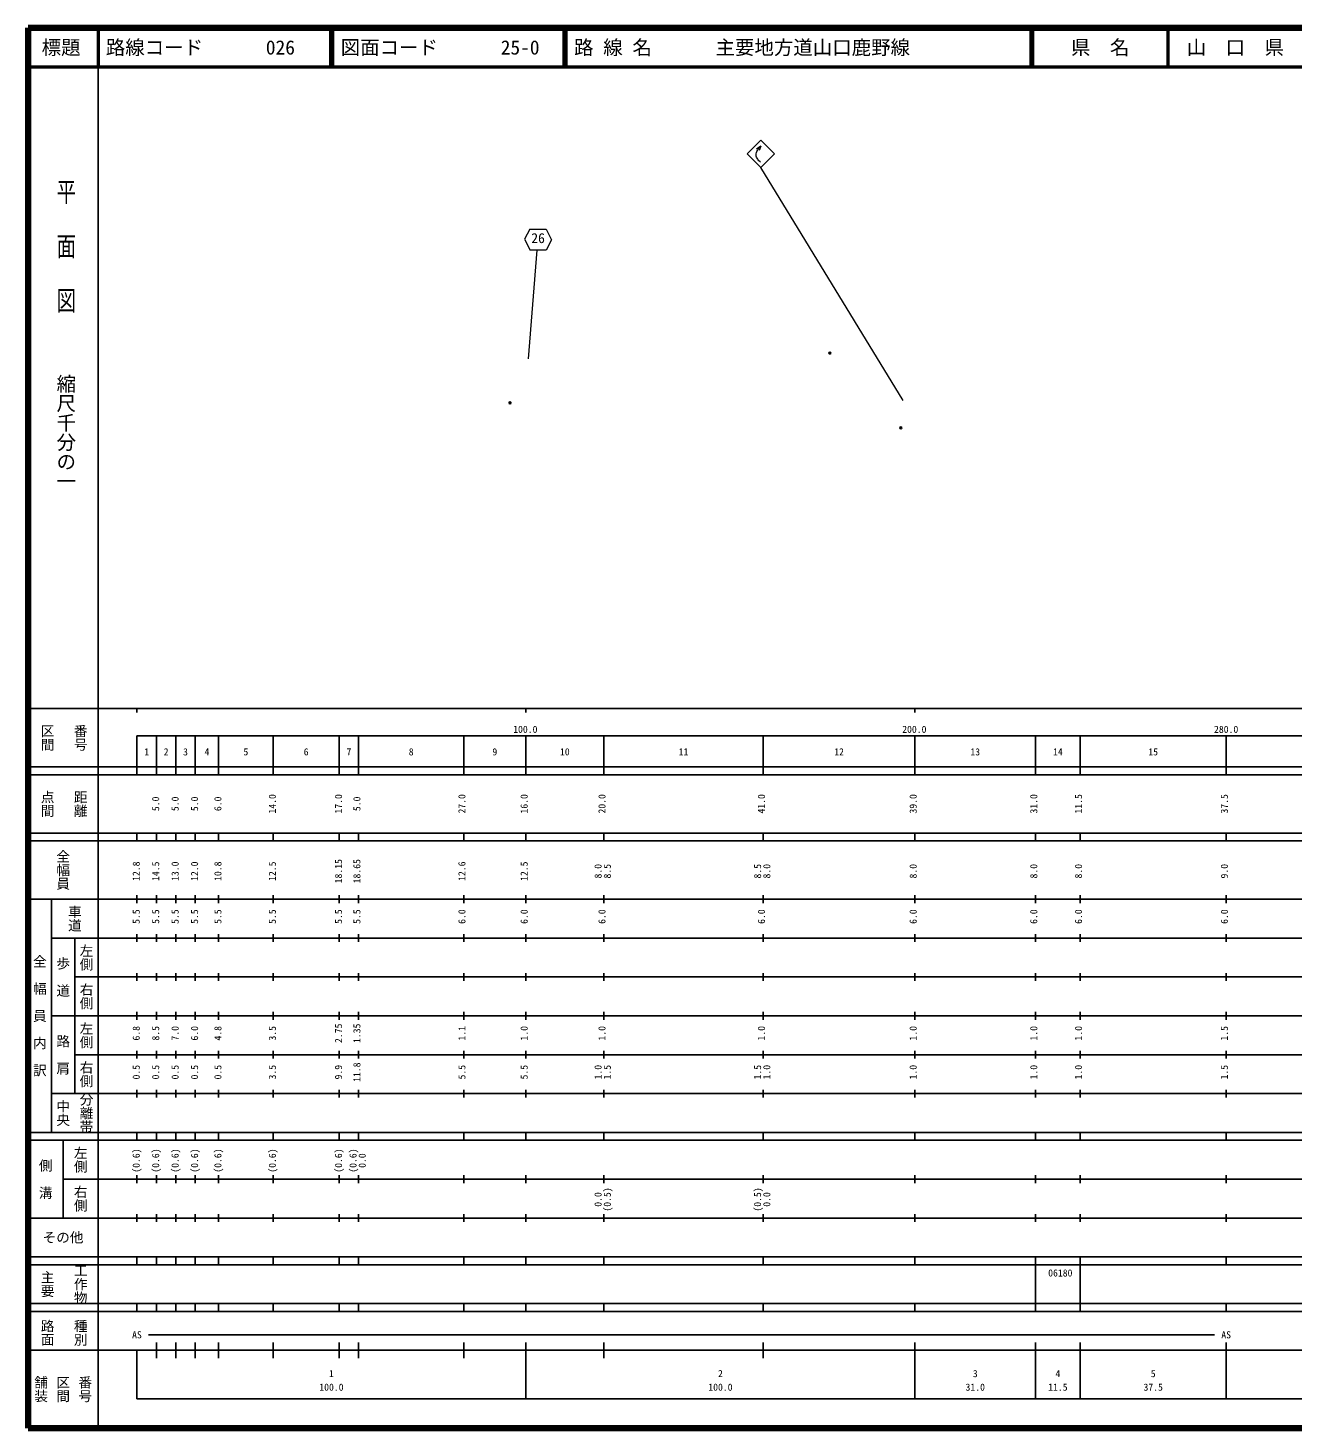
# Model space of a CAD drawing. Units: millimetres on the paper, with parts at other scales. Extents: x 40 to 680, y 20 to 380.
# Drawn here: x 40 to 365.2, y 20 to 380 of the extents above; entities that cross this region are included whole.
import ezdxf
from ezdxf.enums import TextEntityAlignment as Align

# ---------------------------------------------------------------- set-up
doc = ezdxf.new("R2010")
doc.units = ezdxf.units.MM
doc.header["$PDMODE"] = 32
doc.header["$PDSIZE"] = 0.5
doc.layers.add('M-OTRS', color=6, linetype='Continuous')
doc.layers.add('M-TTL-TXT', color=7, linetype='Continuous')
for name, color, linetype, lineweight in [('M-STR-STRC', 7, 'Continuous', 13), ('M-TTL', 2, 'Continuous', 140), ('M-TTL-BAND', 7, 'Continuous', 25), ('M-TTL-LINE', 7, 'Continuous', 50)]:
    doc.layers.add(name, color=color, linetype=linetype, lineweight=lineweight)
doc.styles.add('@ＭＳ ゴシック', font='')
doc.styles.add('ＭＳ ゴシック', font='')
doc.styles.add('ＭＳ 明朝', font='')
doc.styles.get('@ＭＳ ゴシック').set_extended_font_data('@MS Gothic')
doc.styles.get('ＭＳ ゴシック').set_extended_font_data('MS Gothic')
doc.styles.get('ＭＳ 明朝').set_extended_font_data('MS Mincho')

msp = doc.modelspace()

# ---------------------------------------------------------------- linework, layer by layer
at = {"layer": 'M-OTRS'}
for p in [(246.132, 296.423), (163.902, 283.648), (264.346, 277.213)]:
    msp.add_point(p, dxfattribs=at)
at = {"layer": 'M-STR-STRC'}
for p, q in [((224.83, 347.639), (228.365, 351.174)), ((228.394, 349.599), (227.294, 348.866)), ((228.394, 349.599), (227.956, 348.535)), ((228.365, 351.174), (231.901, 347.639)), ((228.365, 344.103), (224.83, 347.639)), ((231.901, 347.639), (228.365, 344.103)), ((265.015, 284.218), (228.365, 344.103)), ((169, 328.293), (167.647, 325.695)), ((169, 328.293), (173.215, 328.293)), ((173.215, 328.293), (174.589, 325.525)), ((167.647, 325.695), (169.053, 322.842)), ((174.589, 325.525), (173.184, 322.842)), ((168.635, 294.953), (170.897, 322.842)), ((173.184, 322.842), (169.053, 322.842))]:
    msp.add_line(p, q, dxfattribs=at)
msp.add_open_spline([(228.323, 345.483), (227.958, 345.799), (227.804, 345.931), (227.578, 346.299), (227.353, 346.665), (227.2, 346.898), (227.187, 347.328), (227.173, 347.819), (227.321, 348.096), (227.542, 348.535), (227.782, 349.01), (227.97, 349.184), (228.394, 349.599)], degree=3, knots=[0, 0, 0, 0, 1, 1, 1, 2, 2, 2, 3, 3, 3, 4, 4, 4, 4], dxfattribs=at)
at = {"layer": 'M-TTL'}
for p, q in [((40, 380), (40, 20)), ((680, 380), (40, 380)), ((40, 20), (680, 20))]:
    msp.add_line(p, q, dxfattribs=at)
at = {"layer": 'M-TTL-BAND'}
for p, q in [((58, 370), (58, 20)), ((40, 205), (579, 205)), ((68, 205), (68, 204)), ((168, 205), (168, 204)), ((268, 205), (268, 204)), ((68, 198), (579, 198)), ((68, 198), (68, 188)), ((73, 188), (73, 198)), ((78, 188), (78, 198)), ((83, 188), (83, 198)), ((89, 188), (89, 198)), ((103, 188), (103, 198)), ((120, 188), (120, 198)), ((125, 188), (125, 198)), ((152, 188), (152, 198)), ((168, 188), (168, 198)), ((188, 188), (188, 198)), ((229, 188), (229, 198)), ((268, 188), (268, 198)), ((299, 188), (299, 198)), ((310.5, 188), (310.5, 198)), ((348, 188), (348, 198)), ((40, 190), (579, 190)), ((40, 188), (579, 188)), ((40, 173), (579, 173)), ((68, 171), (68, 173)), ((73, 171), (73, 173)), ((78, 171), (78, 173)), ((83, 171), (83, 173)), ((89, 171), (89, 173)), ((103, 171), (103, 173)), ((120, 171), (120, 173)), ((125, 171), (125, 173)), ((152, 171), (152, 173)), ((168, 171), (168, 173)), ((188, 171), (188, 173)), ((229, 171), (229, 173)), ((268, 171), (268, 173)), ((299, 171), (299, 173)), ((310.5, 171), (310.5, 173)), ((348, 171), (348, 173)), ((40, 171), (579, 171)), ((40, 156), (579, 156)), ((46, 96), (46, 156)), ((68, 155), (68, 157)), ((73, 155), (73, 157)), ((78, 155), (78, 157)), ((83, 155), (83, 157)), ((89, 155), (89, 157)), ((103, 155), (103, 157)), ((120, 155), (120, 157)), ((125, 155), (125, 157)), ((152, 155), (152, 157)), ((168, 155), (168, 157)), ((188, 155), (188, 157)), ((229, 155), (229, 157)), ((268, 155), (268, 157)), ((299, 155), (299, 157)), ((310.5, 155), (310.5, 157)), ((348, 155), (348, 157)), ((46, 146), (579, 146)), ((52, 146), (52, 106)), ((68, 145), (68, 147)), ((73, 145), (73, 147)), ((78, 145), (78, 147)), ((83, 145), (83, 147)), ((89, 145), (89, 147)), ((103, 145), (103, 147)), ((120, 145), (120, 147)), ((125, 145), (125, 147)), ((152, 145), (152, 147)), ((168, 145), (168, 147)), ((188, 145), (188, 147)), ((229, 145), (229, 147)), ((268, 145), (268, 147)), ((299, 145), (299, 147)), ((310.5, 145), (310.5, 147)), ((348, 145), (348, 147)), ((68, 135), (68, 137)), ((73, 135), (73, 137)), ((78, 135), (78, 137)), ((83, 135), (83, 137)), ((89, 135), (89, 137)), ((103, 135), (103, 137)), ((120, 135), (120, 137)), ((125, 135), (125, 137)), ((152, 135), (152, 137)), ((168, 135), (168, 137)), ((188, 135), (188, 137)), ((229, 135), (229, 137)), ((268, 135), (268, 137)), ((299, 135), (299, 137)), ((310.5, 135), (310.5, 137)), ((348, 135), (348, 137)), ((52, 136), (579, 136)), ((46, 126), (579, 126)), ((68, 125), (68, 127)), ((73, 125), (73, 127)), ((78, 125), (78, 127)), ((83, 125), (83, 127)), ((89, 125), (89, 127)), ((103, 125), (103, 127)), ((120, 125), (120, 127)), ((125, 125), (125, 127)), ((152, 125), (152, 127)), ((168, 125), (168, 127)), ((188, 125), (188, 127)), ((229, 125), (229, 127)), ((268, 125), (268, 127)), ((299, 125), (299, 127)), ((310.5, 125), (310.5, 127)), ((348, 125), (348, 127)), ((52, 116), (579, 116)), ((68, 115), (68, 117)), ((73, 115), (73, 117)), ((78, 115), (78, 117)), ((83, 115), (83, 117)), ((89, 115), (89, 117)), ((103, 115), (103, 117)), ((120, 115), (120, 117)), ((125, 115), (125, 117)), ((152, 115), (152, 117)), ((168, 115), (168, 117)), ((188, 115), (188, 117)), ((229, 115), (229, 117)), ((268, 115), (268, 117)), ((299, 115), (299, 117)), ((310.5, 115), (310.5, 117)), ((348, 115), (348, 117)), ((46, 106), (579, 106)), ((68, 105), (68, 107)), ((73, 105), (73, 107)), ((78, 105), (78, 107)), ((83, 105), (83, 107)), ((89, 105), (89, 107)), ((103, 105), (103, 107)), ((120, 105), (120, 107)), ((125, 105), (125, 107)), ((152, 105), (152, 107)), ((168, 105), (168, 107)), ((188, 105), (188, 107)), ((229, 105), (229, 107)), ((268, 105), (268, 107)), ((299, 105), (299, 107)), ((310.5, 105), (310.5, 107)), ((348, 105), (348, 107)), ((40, 96), (579, 96)), ((40, 94), (579, 94)), ((49, 94), (49, 74)), ((68, 94), (68, 96)), ((73, 94), (73, 96)), ((78, 94), (78, 96)), ((83, 94), (83, 96)), ((89, 94), (89, 96)), ((103, 94), (103, 96)), ((120, 94), (120, 96)), ((125, 94), (125, 96)), ((152, 94), (152, 96)), ((168, 94), (168, 96)), ((188, 94), (188, 96)), ((229, 94), (229, 96)), ((268, 94), (268, 96)), ((299, 94), (299, 96)), ((310.5, 94), (310.5, 96)), ((348, 94), (348, 96)), ((49, 84), (579, 84)), ((68, 83), (68, 85)), ((73, 83), (73, 85)), ((78, 83), (78, 85)), ((83, 83), (83, 85)), ((89, 83), (89, 85)), ((103, 83), (103, 85)), ((120, 83), (120, 85)), ((125, 83), (125, 85)), ((152, 83), (152, 85)), ((168, 83), (168, 85)), ((188, 83), (188, 85)), ((229, 83), (229, 85)), ((268, 83), (268, 85)), ((299, 83), (299, 85)), ((310.5, 83), (310.5, 85)), ((348, 83), (348, 85)), ((40, 74), (579, 74)), ((68, 73), (68, 75)), ((73, 73), (73, 75)), ((78, 73), (78, 75)), ((83, 73), (83, 75)), ((89, 73), (89, 75)), ((103, 73), (103, 75)), ((120, 73), (120, 75)), ((125, 73), (125, 75)), ((152, 73), (152, 75)), ((168, 73), (168, 75)), ((188, 73), (188, 75)), ((229, 73), (229, 75)), ((268, 73), (268, 75)), ((299, 73), (299, 75)), ((310.5, 73), (310.5, 75)), ((348, 73), (348, 75)), ((40, 64), (579, 64)), ((40, 62), (579, 62)), ((68, 62), (68, 64)), ((73, 62), (73, 64)), ((78, 62), (78, 64)), ((83, 62), (83, 64)), ((89, 62), (89, 64)), ((103, 62), (103, 64)), ((120, 62), (120, 64)), ((125, 62), (125, 64)), ((152, 62), (152, 64)), ((168, 62), (168, 64)), ((188, 62), (188, 64)), ((229, 62), (229, 64)), ((268, 62), (268, 64)), ((299, 62), (299, 64)), ((299, 52), (299, 62)), ((310.5, 62), (310.5, 64)), ((310.5, 52), (310.5, 62)), ((348, 62), (348, 64)), ((40, 52), (579, 52)), ((68, 50), (68, 52)), ((73, 50), (73, 52)), ((78, 50), (78, 52)), ((83, 50), (83, 52)), ((89, 50), (89, 52)), ((103, 50), (103, 52)), ((120, 50), (120, 52)), ((125, 50), (125, 52)), ((152, 50), (152, 52)), ((168, 50), (168, 52)), ((188, 50), (188, 52)), ((229, 50), (229, 52)), ((268, 50), (268, 52)), ((299, 50), (299, 52)), ((310.5, 50), (310.5, 52)), ((348, 50), (348, 52)), ((40, 50), (579, 50)), ((71, 44), (345, 44)), ((40, 40), (579, 40)), ((68, 40), (68, 27.5)), ((73, 38), (73, 42)), ((78, 38), (78, 42)), ((83, 38), (83, 42)), ((89, 38), (89, 42)), ((103, 38), (103, 42)), ((120, 38), (120, 42)), ((125, 38), (125, 42)), ((152, 38), (152, 42)), ((168, 27.5), (168, 42)), ((188, 38), (188, 42)), ((229, 38), (229, 42)), ((268, 27.5), (268, 42)), ((299, 27.5), (299, 42)), ((310.5, 27.5), (310.5, 42)), ((348, 27.5), (348, 42)), ((68, 27.5), (579, 27.5))]:
    msp.add_line(p, q, dxfattribs=at)
at = {"layer": 'M-TTL-LINE'}
for p, q in [((58, 380), (58, 370)), ((117.75, 380), (117.75, 370)), ((118.25, 380), (118.25, 370)), ((177.75, 380), (177.75, 370)), ((178.25, 380), (178.25, 370)), ((297.75, 380), (297.75, 370)), ((298.25, 380), (298.25, 370)), ((333, 380), (333, 370)), ((40, 370), (680, 370))]:
    msp.add_line(p, q, dxfattribs=at)

# ---------------------------------------------------------------- texts
at = {"layer": 'M-STR-STRC', "style": 'ＭＳ 明朝'}
msp.add_text('26', height=2.566, dxfattribs=at).set_placement((169.378, 323.921), align=Align.BOTTOM_LEFT)
at = {"layer": 'M-TTL-BAND', "style": '@ＭＳ ゴシック', "width": 1.4}
msp.add_text('平  面  図', height=3.666, rotation=270, dxfattribs=at).set_placement((49.777, 306.475), align=Align.MIDDLE_RIGHT)
at = {"layer": 'M-TTL-BAND', "style": '@ＭＳ ゴシック'}
msp.add_text('縮尺千分の一', height=3.666, rotation=270, dxfattribs=at).set_placement((49.777, 261.03), align=Align.MIDDLE_RIGHT)
for s, p in [('区間', (45, 197.5)), ('番号', (53.5, 197.5)), ('点間', (45, 180.5)), ('距離', (53.5, 180.5)), ('全幅員', (49, 163.5)), ('車道', (52, 151)), ('左側', (55, 141)), ('全\u3000幅\u3000員\u3000内\u3000訳', (43, 126)), ('歩\u3000道', (49, 136)), ('右側', (55, 131)), ('左側', (55, 121)), ('路\u3000肩', (49, 116)), ('右側', (55, 111)), ('分離帯', (55, 101)), ('中央', (49, 101)), ('左側', (53.5, 89)), ('側\u3000溝', (44.5, 84)), ('右側', (53.5, 79)), ('工作物', (53.5, 57)), ('主要', (45, 57)), ('路面', (45, 44.5)), ('種別', (53.5, 44.5)), ('舗装', (43.333, 30)), ('区間', (49, 30)), ('番号', (54.667, 30))]:
    msp.add_text(s, height=2.566, rotation=270, dxfattribs=at).set_placement(p, align=Align.MIDDLE_CENTER)
at = {"layer": 'M-TTL-BAND', "style": 'ＭＳ ゴシック'}
for s, p in [('100.0', (167.844, 198.195)), ('200.0', (267.844, 198.195)), ('280.0', (348, 198.195)), ('1', (70.5, 192.405)), ('2', (75.5, 192.405)), ('3', (80.5, 192.405)), ('4', (86, 192.405)), ('5', (96, 192.405)), ('6', (111.5, 192.405)), ('7', (122.5, 192.405)), ('8', (138.5, 192.405)), ('9', (160, 192.405)), ('10', (178, 192.405)), ('11', (208.5, 192.405)), ('12', (248.5, 192.405)), ('13', (283.5, 192.405)), ('14', (304.75, 192.405)), ('15', (329.25, 192.405)), ('AS', (68, 42.5)), ('AS', (348, 42.5)), ('1', (118, 32.523)), ('2', (218, 32.523)), ('3', (283.5, 32.523)), ('4', (304.75, 32.523)), ('5', (329.25, 32.523)), ('100.0', (118, 29.033)), ('100.0', (218, 29.033)), ('31.0', (283.5, 29.033)), ('11.5', (304.75, 29.033)), ('37.5', (329.25, 29.033))]:
    msp.add_text(s, height=1.833, dxfattribs=at).set_placement(p, align=Align.BOTTOM_CENTER)
for s, p in [('5.0', (74.271, 180.5)), ('5.0', (79.271, 180.5)), ('5.0', (84.271, 180.5)), ('6.0', (90.271, 180.5)), ('14.0', (104.271, 180.5)), ('17.0', (121.271, 180.5)), ('5.0', (126, 180.5)), ('27.0', (153, 180.5)), ('16.0', (169, 180.5)), ('20.0', (189, 180.5)), ('41.0', (230, 180.5)), ('39.0', (269, 180.5)), ('31.0', (300, 180.5)), ('11.5', (311.5, 180.5)), ('37.5', (349, 180.5)), ('18.15', (121.271, 163.174)), ('18.65', (126, 163.174)), ('12.8', (69.271, 163.174)), ('14.5', (74.271, 163.174)), ('13.0', (79.271, 163.174)), ('12.0', (84.271, 163.174)), ('10.8', (90.271, 163.174)), ('12.5', (104.271, 163.174)), ('12.6', (153, 163.174)), ('12.5', (169, 163.174)), ('8.0', (188, 163.174)), ('8.5', (190.37, 163.174)), ('8.5', (229, 163.174)), ('8.0', (231.37, 163.174)), ('8.0', (269, 163.174)), ('8.0', (300, 163.174)), ('8.0', (311.5, 163.174)), ('9.0', (349, 163.174)), ('5.5', (69.271, 151.5)), ('5.5', (74.271, 151.5)), ('5.5', (79.271, 151.5)), ('5.5', (84.271, 151.5)), ('5.5', (90.271, 151.5)), ('5.5', (104.271, 151.5)), ('5.5', (121.271, 151.5)), ('5.5', (126, 151.5)), ('6.0', (153, 151.5)), ('6.0', (169, 151.5)), ('6.0', (189, 151.5)), ('6.0', (230, 151.5)), ('6.0', (269, 151.5)), ('6.0', (300, 151.5)), ('6.0', (311.5, 151.5)), ('6.0', (349, 151.5)), ('6.8', (69.271, 121.5)), ('8.5', (74.271, 121.5)), ('7.0', (79.271, 121.5)), ('6.0', (84.271, 121.5)), ('4.8', (90.271, 121.5)), ('3.5', (104.271, 121.5)), ('2.75', (121.271, 121.5)), ('1.35', (126, 121.5)), ('1.1', (153, 121.5)), ('1.0', (169, 121.5)), ('1.0', (189, 121.5)), ('1.0', (230, 121.5)), ('1.0', (269, 121.5)), ('1.0', (300, 121.5)), ('1.0', (311.5, 121.5)), ('1.5', (349, 121.5)), ('0.5', (69.271, 111.5)), ('0.5', (74.271, 111.5)), ('0.5', (79.271, 111.5)), ('0.5', (84.271, 111.5)), ('0.5', (90.271, 111.5)), ('3.5', (104.271, 111.5)), ('9.9', (121.271, 111.5)), ('11.8', (126, 111.5)), ('5.5', (153, 111.5)), ('5.5', (169, 111.5)), ('1.0', (188, 111.5)), ('1.5', (190.37, 111.5)), ('1.5', (229, 111.5)), ('1.0', (231.37, 111.5)), ('1.0', (269, 111.5)), ('1.0', (300, 111.5)), ('1.0', (311.5, 111.5)), ('1.5', (349, 111.5)), ('(0.6)', (69.271, 88.764)), ('(0.6)', (74.271, 88.764)), ('(0.6)', (79.271, 88.764)), ('(0.6)', (84.271, 88.764)), ('(0.6)', (90.271, 88.764)), ('(0.6)', (104.271, 88.764)), ('(0.6)', (121.271, 88.764)), ('(0.6)', (125, 88.764)), ('0.0', (127.37, 88.764)), ('0.0', (188, 78.764)), ('(0.5)', (190.37, 78.764)), ('(0.5)', (229, 78.764)), ('0.0', (231.37, 78.764))]:
    msp.add_text(s, height=1.833, rotation=90, dxfattribs=at).set_placement(p, align=Align.BOTTOM_CENTER)
msp.add_text('その他', height=2.566, dxfattribs=at).set_placement((49, 69), align=Align.MIDDLE_CENTER)
msp.add_text('06180', height=1.833, dxfattribs=at).set_placement((302.25, 58.405), align=Align.BOTTOM_LEFT)
at = {"layer": 'M-TTL-TXT', "style": 'ＭＳ ゴシック'}
for s, p in [('標題', (48.5, 375)), ('県\u3000名', (315.625, 375)), ('山\u3000口\u3000県', (350.375, 375))]:
    msp.add_text(s, height=3.666, dxfattribs=at).set_placement(p, align=Align.MIDDLE_CENTER)
for s, p in [('路線コード', (60, 375)), ('026', (101.142, 375)), ('図面コード', (120.38, 375)), ('25-0', (161.521, 375)), ('路 線 名', (180.38, 375)), ('主要地方道山口鹿野線', (216.734, 375))]:
    msp.add_text(s, height=3.666, dxfattribs=at).set_placement(p, align=Align.MIDDLE_LEFT)

doc.saveas('drawing.dxf')
